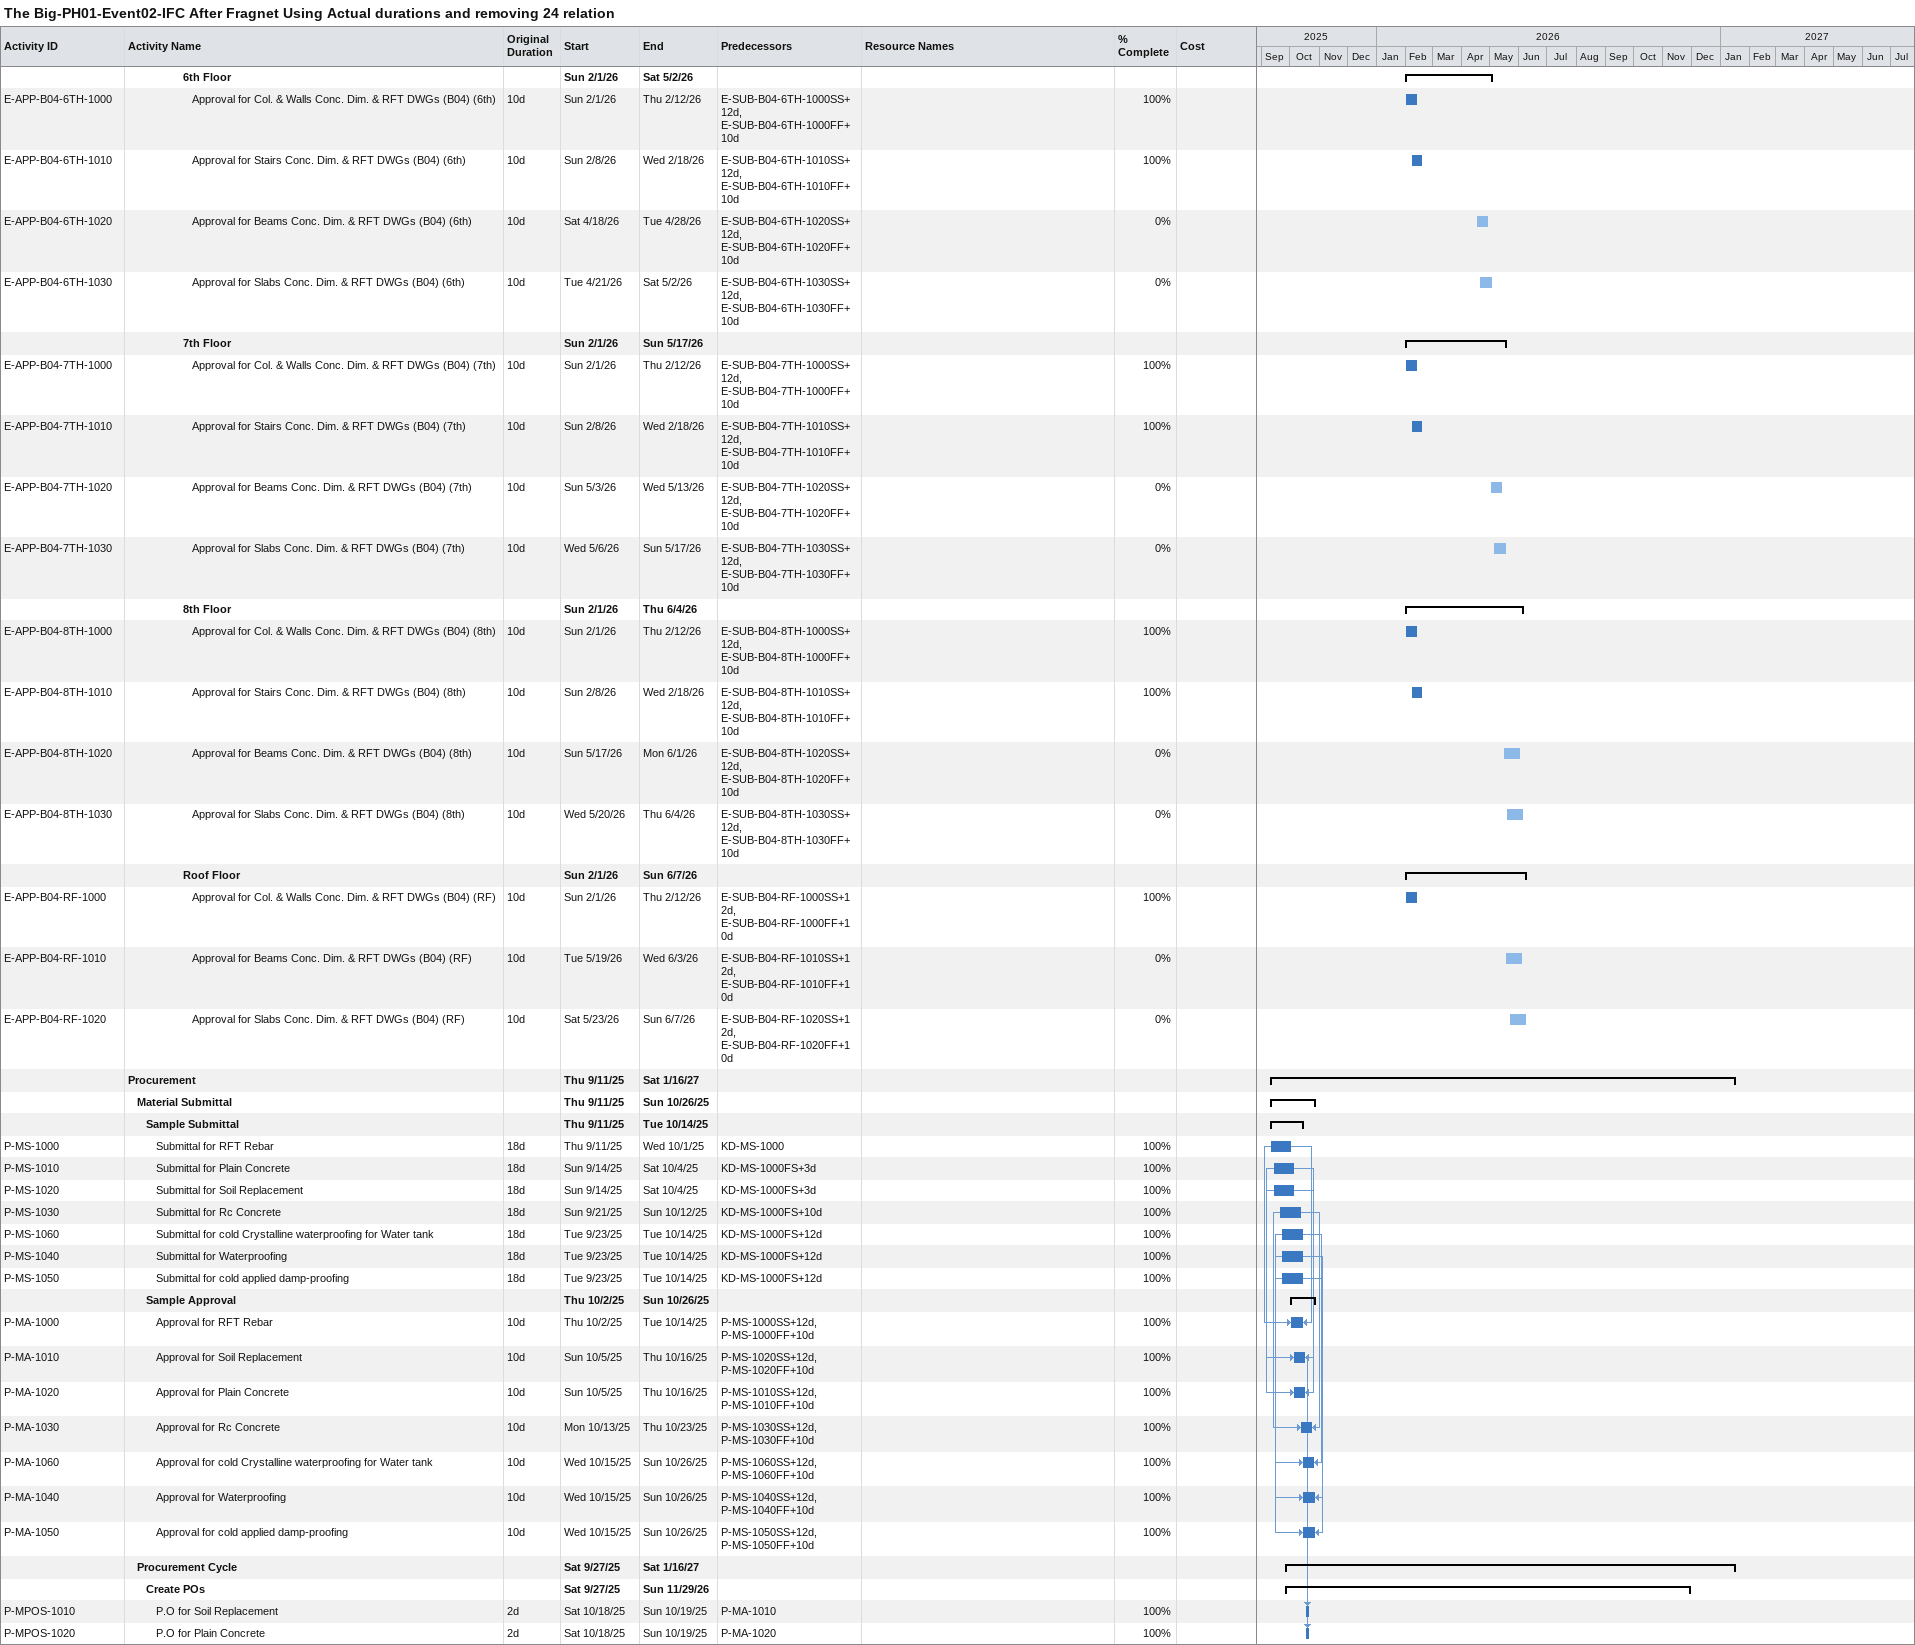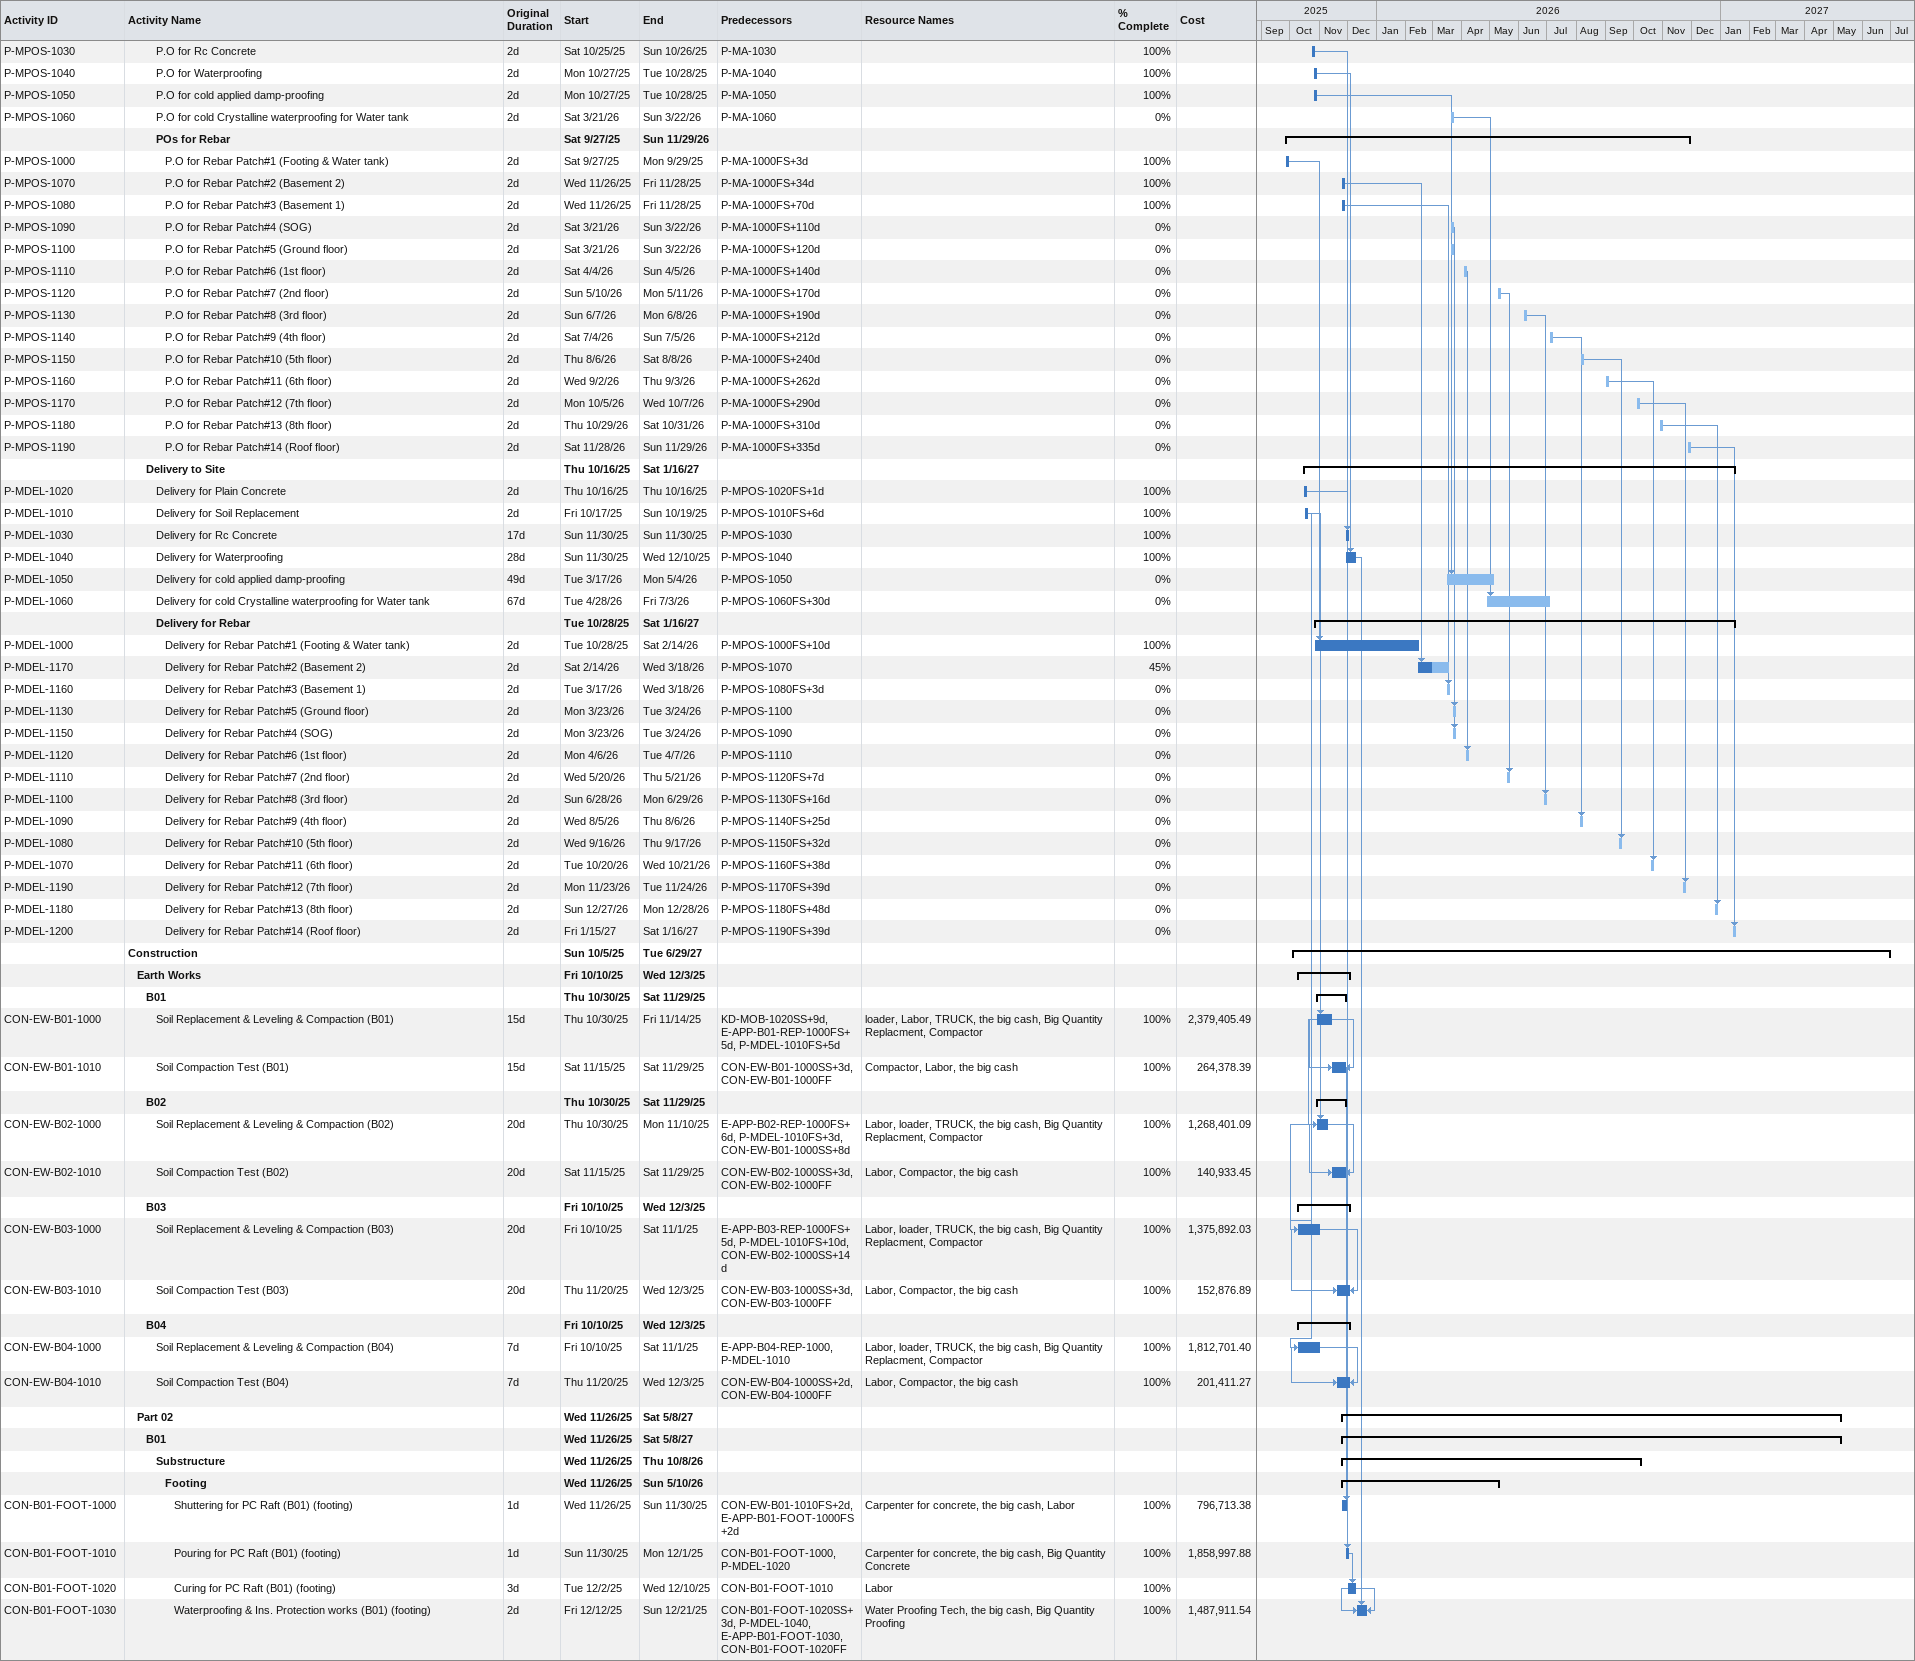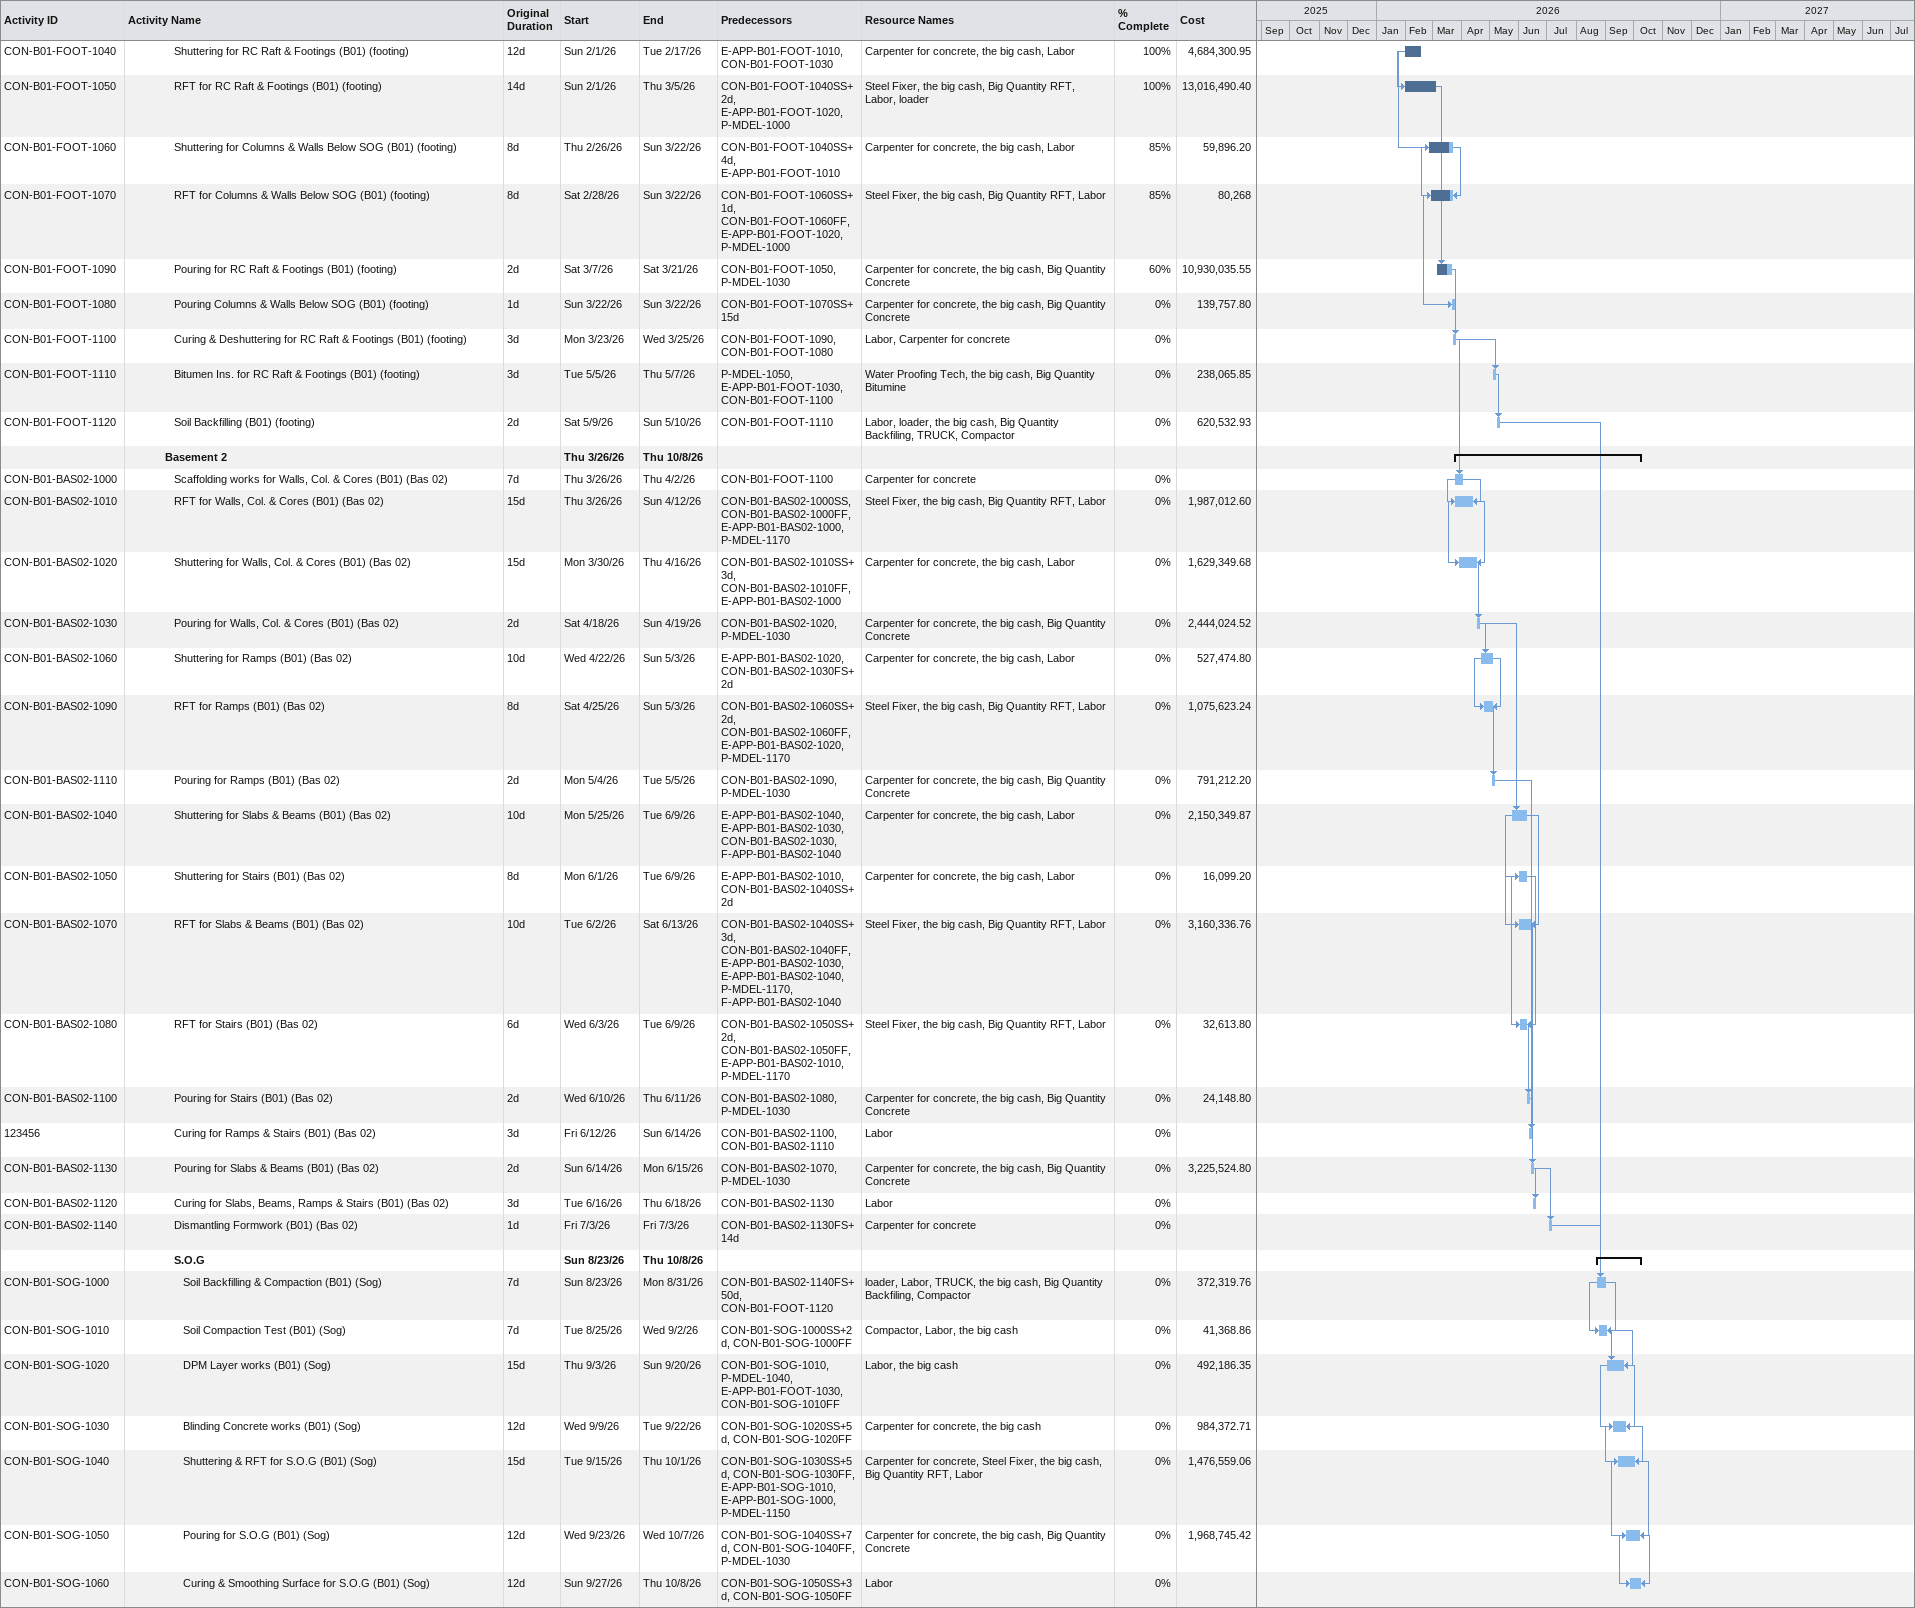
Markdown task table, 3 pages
The Big-PH01-Event02-IFC After Fragnet Using Actual durations and removing 24 relation

| ID | Level | Task | Original duration | Start | Finish | Predecessors | Resources | % complete | Cost |
|---|---|---|---|---|---|---|---|---|---|
|  | 7 | **6th Floor** |  | 2026-02-01 | 2026-05-02 |  |  |  |  |
| E-APP-B04-6TH-1000 | 8 | Approval for Col. & Walls Conc. Dim. & RFT DWGs (B04) (6th) | 10d | 2026-02-01 | 2026-02-12 | E-SUB-B04-6TH-1000SS+12d, E-SUB-B04-6TH-1000FF+10d |  | 100 |  |
| E-APP-B04-6TH-1010 | 8 | Approval for Stairs Conc. Dim. & RFT DWGs (B04) (6th) | 10d | 2026-02-08 | 2026-02-18 | E-SUB-B04-6TH-1010SS+12d, E-SUB-B04-6TH-1010FF+10d |  | 100 |  |
| E-APP-B04-6TH-1020 | 8 | Approval for Beams Conc. Dim. & RFT DWGs (B04) (6th) | 10d | 2026-04-18 | 2026-04-28 | E-SUB-B04-6TH-1020SS+12d, E-SUB-B04-6TH-1020FF+10d |  | 0 |  |
| E-APP-B04-6TH-1030 | 8 | Approval for Slabs Conc. Dim. & RFT DWGs (B04) (6th) | 10d | 2026-04-21 | 2026-05-02 | E-SUB-B04-6TH-1030SS+12d, E-SUB-B04-6TH-1030FF+10d |  | 0 |  |
|  | 7 | **7th Floor** |  | 2026-02-01 | 2026-05-17 |  |  |  |  |
| E-APP-B04-7TH-1000 | 8 | Approval for Col. & Walls Conc. Dim. & RFT DWGs (B04) (7th) | 10d | 2026-02-01 | 2026-02-12 | E-SUB-B04-7TH-1000SS+12d, E-SUB-B04-7TH-1000FF+10d |  | 100 |  |
| E-APP-B04-7TH-1010 | 8 | Approval for Stairs Conc. Dim. & RFT DWGs (B04) (7th) | 10d | 2026-02-08 | 2026-02-18 | E-SUB-B04-7TH-1010SS+12d, E-SUB-B04-7TH-1010FF+10d |  | 100 |  |
| E-APP-B04-7TH-1020 | 8 | Approval for Beams Conc. Dim. & RFT DWGs (B04) (7th) | 10d | 2026-05-03 | 2026-05-13 | E-SUB-B04-7TH-1020SS+12d, E-SUB-B04-7TH-1020FF+10d |  | 0 |  |
| E-APP-B04-7TH-1030 | 8 | Approval for Slabs Conc. Dim. & RFT DWGs (B04) (7th) | 10d | 2026-05-06 | 2026-05-17 | E-SUB-B04-7TH-1030SS+12d, E-SUB-B04-7TH-1030FF+10d |  | 0 |  |
|  | 7 | **8th Floor** |  | 2026-02-01 | 2026-06-04 |  |  |  |  |
| E-APP-B04-8TH-1000 | 8 | Approval for Col. & Walls Conc. Dim. & RFT DWGs (B04) (8th) | 10d | 2026-02-01 | 2026-02-12 | E-SUB-B04-8TH-1000SS+12d, E-SUB-B04-8TH-1000FF+10d |  | 100 |  |
| E-APP-B04-8TH-1010 | 8 | Approval for Stairs Conc. Dim. & RFT DWGs (B04) (8th) | 10d | 2026-02-08 | 2026-02-18 | E-SUB-B04-8TH-1010SS+12d, E-SUB-B04-8TH-1010FF+10d |  | 100 |  |
| E-APP-B04-8TH-1020 | 8 | Approval for Beams Conc. Dim. & RFT DWGs (B04) (8th) | 10d | 2026-05-17 | 2026-06-01 | E-SUB-B04-8TH-1020SS+12d, E-SUB-B04-8TH-1020FF+10d |  | 0 |  |
| E-APP-B04-8TH-1030 | 8 | Approval for Slabs Conc. Dim. & RFT DWGs (B04) (8th) | 10d | 2026-05-20 | 2026-06-04 | E-SUB-B04-8TH-1030SS+12d, E-SUB-B04-8TH-1030FF+10d |  | 0 |  |
|  | 7 | **Roof Floor** |  | 2026-02-01 | 2026-06-07 |  |  |  |  |
| E-APP-B04-RF-1000 | 8 | Approval for Col. & Walls Conc. Dim. & RFT DWGs (B04) (RF) | 10d | 2026-02-01 | 2026-02-12 | E-SUB-B04-RF-1000SS+12d, E-SUB-B04-RF-1000FF+10d |  | 100 |  |
| E-APP-B04-RF-1010 | 8 | Approval for Beams Conc. Dim. & RFT DWGs (B04) (RF) | 10d | 2026-05-19 | 2026-06-03 | E-SUB-B04-RF-1010SS+12d, E-SUB-B04-RF-1010FF+10d |  | 0 |  |
| E-APP-B04-RF-1020 | 8 | Approval for Slabs Conc. Dim. & RFT DWGs (B04) (RF) | 10d | 2026-05-23 | 2026-06-07 | E-SUB-B04-RF-1020SS+12d, E-SUB-B04-RF-1020FF+10d |  | 0 |  |
|  | 1 | **Procurement** |  | 2025-09-11 | 2027-01-16 |  |  |  |  |
|  | 2 | **Material Submittal** |  | 2025-09-11 | 2025-10-26 |  |  |  |  |
|  | 3 | **Sample Submittal** |  | 2025-09-11 | 2025-10-14 |  |  |  |  |
| P-MS-1000 | 4 | Submittal for RFT Rebar | 18d | 2025-09-11 | 2025-10-01 | KD-MS-1000 |  | 100 |  |
| P-MS-1010 | 4 | Submittal for Plain Concrete | 18d | 2025-09-14 | 2025-10-04 | KD-MS-1000FS+3d |  | 100 |  |
| P-MS-1020 | 4 | Submittal for Soil Replacement | 18d | 2025-09-14 | 2025-10-04 | KD-MS-1000FS+3d |  | 100 |  |
| P-MS-1030 | 4 | Submittal for Rc Concrete | 18d | 2025-09-21 | 2025-10-12 | KD-MS-1000FS+10d |  | 100 |  |
| P-MS-1060 | 4 | Submittal for cold Crystalline waterproofing for Water tank | 18d | 2025-09-23 | 2025-10-14 | KD-MS-1000FS+12d |  | 100 |  |
| P-MS-1040 | 4 | Submittal for Waterproofing | 18d | 2025-09-23 | 2025-10-14 | KD-MS-1000FS+12d |  | 100 |  |
| P-MS-1050 | 4 | Submittal for cold applied damp-proofing | 18d | 2025-09-23 | 2025-10-14 | KD-MS-1000FS+12d |  | 100 |  |
|  | 3 | **Sample Approval** |  | 2025-10-02 | 2025-10-26 |  |  |  |  |
| P-MA-1000 | 4 | Approval for RFT Rebar | 10d | 2025-10-02 | 2025-10-14 | P-MS-1000SS+12d, P-MS-1000FF+10d |  | 100 |  |
| P-MA-1010 | 4 | Approval for Soil Replacement | 10d | 2025-10-05 | 2025-10-16 | P-MS-1020SS+12d, P-MS-1020FF+10d |  | 100 |  |
| P-MA-1020 | 4 | Approval for Plain Concrete | 10d | 2025-10-05 | 2025-10-16 | P-MS-1010SS+12d, P-MS-1010FF+10d |  | 100 |  |
| P-MA-1030 | 4 | Approval for Rc Concrete | 10d | 2025-10-13 | 2025-10-23 | P-MS-1030SS+12d, P-MS-1030FF+10d |  | 100 |  |
| P-MA-1060 | 4 | Approval for cold Crystalline waterproofing for Water tank | 10d | 2025-10-15 | 2025-10-26 | P-MS-1060SS+12d, P-MS-1060FF+10d |  | 100 |  |
| P-MA-1040 | 4 | Approval for Waterproofing | 10d | 2025-10-15 | 2025-10-26 | P-MS-1040SS+12d, P-MS-1040FF+10d |  | 100 |  |
| P-MA-1050 | 4 | Approval for cold applied damp-proofing | 10d | 2025-10-15 | 2025-10-26 | P-MS-1050SS+12d, P-MS-1050FF+10d |  | 100 |  |
|  | 2 | **Procurement Cycle** |  | 2025-09-27 | 2027-01-16 |  |  |  |  |
|  | 3 | **Create POs** |  | 2025-09-27 | 2026-11-29 |  |  |  |  |
| P-MPOS-1010 | 4 | P.O for Soil Replacement | 2d | 2025-10-18 | 2025-10-19 | P-MA-1010 |  | 100 |  |
| P-MPOS-1020 | 4 | P.O for Plain Concrete | 2d | 2025-10-18 | 2025-10-19 | P-MA-1020 |  | 100 |  |
| P-MPOS-1030 | 4 | P.O for Rc Concrete | 2d | 2025-10-25 | 2025-10-26 | P-MA-1030 |  | 100 |  |
| P-MPOS-1040 | 4 | P.O for Waterproofing | 2d | 2025-10-27 | 2025-10-28 | P-MA-1040 |  | 100 |  |
| P-MPOS-1050 | 4 | P.O for cold applied damp-proofing | 2d | 2025-10-27 | 2025-10-28 | P-MA-1050 |  | 100 |  |
| P-MPOS-1060 | 4 | P.O for cold Crystalline waterproofing for Water tank | 2d | 2026-03-21 | 2026-03-22 | P-MA-1060 |  | 0 |  |
|  | 4 | **POs for Rebar** |  | 2025-09-27 | 2026-11-29 |  |  |  |  |
| P-MPOS-1000 | 5 | P.O for Rebar Patch#1 (Footing & Water tank) | 2d | 2025-09-27 | 2025-09-29 | P-MA-1000FS+3d |  | 100 |  |
| P-MPOS-1070 | 5 | P.O for Rebar Patch#2 (Basement 2) | 2d | 2025-11-26 | 2025-11-28 | P-MA-1000FS+34d |  | 100 |  |
| P-MPOS-1080 | 5 | P.O for Rebar Patch#3 (Basement 1) | 2d | 2025-11-26 | 2025-11-28 | P-MA-1000FS+70d |  | 100 |  |
| P-MPOS-1090 | 5 | P.O for Rebar Patch#4 (SOG) | 2d | 2026-03-21 | 2026-03-22 | P-MA-1000FS+110d |  | 0 |  |
| P-MPOS-1100 | 5 | P.O for Rebar Patch#5 (Ground floor) | 2d | 2026-03-21 | 2026-03-22 | P-MA-1000FS+120d |  | 0 |  |
| P-MPOS-1110 | 5 | P.O for Rebar Patch#6 (1st floor) | 2d | 2026-04-04 | 2026-04-05 | P-MA-1000FS+140d |  | 0 |  |
| P-MPOS-1120 | 5 | P.O for Rebar Patch#7 (2nd floor) | 2d | 2026-05-10 | 2026-05-11 | P-MA-1000FS+170d |  | 0 |  |
| P-MPOS-1130 | 5 | P.O for Rebar Patch#8 (3rd floor) | 2d | 2026-06-07 | 2026-06-08 | P-MA-1000FS+190d |  | 0 |  |
| P-MPOS-1140 | 5 | P.O for Rebar Patch#9 (4th floor) | 2d | 2026-07-04 | 2026-07-05 | P-MA-1000FS+212d |  | 0 |  |
| P-MPOS-1150 | 5 | P.O for Rebar Patch#10 (5th floor) | 2d | 2026-08-06 | 2026-08-08 | P-MA-1000FS+240d |  | 0 |  |
| P-MPOS-1160 | 5 | P.O for Rebar Patch#11 (6th floor) | 2d | 2026-09-02 | 2026-09-03 | P-MA-1000FS+262d |  | 0 |  |
| P-MPOS-1170 | 5 | P.O for Rebar Patch#12 (7th floor) | 2d | 2026-10-05 | 2026-10-07 | P-MA-1000FS+290d |  | 0 |  |
| P-MPOS-1180 | 5 | P.O for Rebar Patch#13 (8th floor) | 2d | 2026-10-29 | 2026-10-31 | P-MA-1000FS+310d |  | 0 |  |
| P-MPOS-1190 | 5 | P.O for Rebar Patch#14 (Roof floor) | 2d | 2026-11-28 | 2026-11-29 | P-MA-1000FS+335d |  | 0 |  |
|  | 3 | **Delivery to Site** |  | 2025-10-16 | 2027-01-16 |  |  |  |  |
| P-MDEL-1020 | 4 | Delivery for Plain Concrete | 2d | 2025-10-16 | 2025-10-16 | P-MPOS-1020FS+1d |  | 100 |  |
| P-MDEL-1010 | 4 | Delivery for Soil Replacement | 2d | 2025-10-17 | 2025-10-19 | P-MPOS-1010FS+6d |  | 100 |  |
| P-MDEL-1030 | 4 | Delivery for Rc Concrete | 17d | 2025-11-30 | 2025-11-30 | P-MPOS-1030 |  | 100 |  |
| P-MDEL-1040 | 4 | Delivery for Waterproofing | 28d | 2025-11-30 | 2025-12-10 | P-MPOS-1040 |  | 100 |  |
| P-MDEL-1050 | 4 | Delivery for cold applied damp-proofing | 49d | 2026-03-17 | 2026-05-04 | P-MPOS-1050 |  | 0 |  |
| P-MDEL-1060 | 4 | Delivery for cold Crystalline waterproofing for Water tank | 67d | 2026-04-28 | 2026-07-03 | P-MPOS-1060FS+30d |  | 0 |  |
|  | 4 | **Delivery for Rebar** |  | 2025-10-28 | 2027-01-16 |  |  |  |  |
| P-MDEL-1000 | 5 | Delivery for Rebar Patch#1 (Footing & Water tank) | 2d | 2025-10-28 | 2026-02-14 | P-MPOS-1000FS+10d |  | 100 |  |
| P-MDEL-1170 | 5 | Delivery for Rebar Patch#2 (Basement 2) | 2d | 2026-02-14 | 2026-03-18 | P-MPOS-1070 |  | 45 |  |
| P-MDEL-1160 | 5 | Delivery for Rebar Patch#3 (Basement 1) | 2d | 2026-03-17 | 2026-03-18 | P-MPOS-1080FS+3d |  | 0 |  |
| P-MDEL-1130 | 5 | Delivery for Rebar Patch#5 (Ground floor) | 2d | 2026-03-23 | 2026-03-24 | P-MPOS-1100 |  | 0 |  |
| P-MDEL-1150 | 5 | Delivery for Rebar Patch#4 (SOG) | 2d | 2026-03-23 | 2026-03-24 | P-MPOS-1090 |  | 0 |  |
| P-MDEL-1120 | 5 | Delivery for Rebar Patch#6 (1st floor) | 2d | 2026-04-06 | 2026-04-07 | P-MPOS-1110 |  | 0 |  |
| P-MDEL-1110 | 5 | Delivery for Rebar Patch#7 (2nd floor) | 2d | 2026-05-20 | 2026-05-21 | P-MPOS-1120FS+7d |  | 0 |  |
| P-MDEL-1100 | 5 | Delivery for Rebar Patch#8 (3rd floor) | 2d | 2026-06-28 | 2026-06-29 | P-MPOS-1130FS+16d |  | 0 |  |
| P-MDEL-1090 | 5 | Delivery for Rebar Patch#9 (4th floor) | 2d | 2026-08-05 | 2026-08-06 | P-MPOS-1140FS+25d |  | 0 |  |
| P-MDEL-1080 | 5 | Delivery for Rebar Patch#10 (5th floor) | 2d | 2026-09-16 | 2026-09-17 | P-MPOS-1150FS+32d |  | 0 |  |
| P-MDEL-1070 | 5 | Delivery for Rebar Patch#11 (6th floor) | 2d | 2026-10-20 | 2026-10-21 | P-MPOS-1160FS+38d |  | 0 |  |
| P-MDEL-1190 | 5 | Delivery for Rebar Patch#12 (7th floor) | 2d | 2026-11-23 | 2026-11-24 | P-MPOS-1170FS+39d |  | 0 |  |
| P-MDEL-1180 | 5 | Delivery for Rebar Patch#13 (8th floor) | 2d | 2026-12-27 | 2026-12-28 | P-MPOS-1180FS+48d |  | 0 |  |
| P-MDEL-1200 | 5 | Delivery for Rebar Patch#14 (Roof floor) | 2d | 2027-01-15 | 2027-01-16 | P-MPOS-1190FS+39d |  | 0 |  |
|  | 1 | **Construction** |  | 2025-10-05 | 2027-06-29 |  |  |  |  |
|  | 2 | **Earth Works** |  | 2025-10-10 | 2025-12-03 |  |  |  |  |
|  | 3 | **B01** |  | 2025-10-30 | 2025-11-29 |  |  |  |  |
| CON-EW-B01-1000 | 4 | Soil Replacement & Leveling & Compaction (B01) | 15d | 2025-10-30 | 2025-11-14 | KD-MOB-1020SS+9d, E-APP-B01-REP-1000FS+5d, P-MDEL-1010FS+5d | loader, Labor, TRUCK, the big cash, Big Quantity Replacment, Compactor | 100 | 2379405.49 |
| CON-EW-B01-1010 | 4 | Soil Compaction Test (B01) | 15d | 2025-11-15 | 2025-11-29 | CON-EW-B01-1000SS+3d, CON-EW-B01-1000FF | Compactor, Labor, the big cash | 100 | 264378.39 |
|  | 3 | **B02** |  | 2025-10-30 | 2025-11-29 |  |  |  |  |
| CON-EW-B02-1000 | 4 | Soil Replacement & Leveling & Compaction (B02) | 20d | 2025-10-30 | 2025-11-10 | E-APP-B02-REP-1000FS+6d, P-MDEL-1010FS+3d, CON-EW-B01-1000SS+8d | Labor, loader, TRUCK, the big cash, Big Quantity Replacment, Compactor | 100 | 1268401.09 |
| CON-EW-B02-1010 | 4 | Soil Compaction Test (B02) | 20d | 2025-11-15 | 2025-11-29 | CON-EW-B02-1000SS+3d, CON-EW-B02-1000FF | Labor, Compactor, the big cash | 100 | 140933.45 |
|  | 3 | **B03** |  | 2025-10-10 | 2025-12-03 |  |  |  |  |
| CON-EW-B03-1000 | 4 | Soil Replacement & Leveling & Compaction (B03) | 20d | 2025-10-10 | 2025-11-01 | E-APP-B03-REP-1000FS+5d, P-MDEL-1010FS+10d, CON-EW-B02-1000SS+14d | Labor, loader, TRUCK, the big cash, Big Quantity Replacment, Compactor | 100 | 1375892.03 |
| CON-EW-B03-1010 | 4 | Soil Compaction Test (B03) | 20d | 2025-11-20 | 2025-12-03 | CON-EW-B03-1000SS+3d, CON-EW-B03-1000FF | Labor, Compactor, the big cash | 100 | 152876.89 |
|  | 3 | **B04** |  | 2025-10-10 | 2025-12-03 |  |  |  |  |
| CON-EW-B04-1000 | 4 | Soil Replacement & Leveling & Compaction (B04) | 7d | 2025-10-10 | 2025-11-01 | E-APP-B04-REP-1000, P-MDEL-1010 | Labor, loader, TRUCK, the big cash, Big Quantity Replacment, Compactor | 100 | 1812701.40 |
| CON-EW-B04-1010 | 4 | Soil Compaction Test (B04) | 7d | 2025-11-20 | 2025-12-03 | CON-EW-B04-1000SS+2d, CON-EW-B04-1000FF | Labor, Compactor, the big cash | 100 | 201411.27 |
|  | 2 | **Part 02** |  | 2025-11-26 | 2027-05-08 |  |  |  |  |
|  | 3 | **B01** |  | 2025-11-26 | 2027-05-08 |  |  |  |  |
|  | 4 | **Substructure** |  | 2025-11-26 | 2026-10-08 |  |  |  |  |
|  | 5 | **Footing** |  | 2025-11-26 | 2026-05-10 |  |  |  |  |
| CON-B01-FOOT-1000 | 6 | Shuttering for PC Raft (B01) (footing) | 1d | 2025-11-26 | 2025-11-30 | CON-EW-B01-1010FS+2d, E-APP-B01-FOOT-1000FS+2d | Carpenter for concrete, the big cash, Labor | 100 | 796713.38 |
| CON-B01-FOOT-1010 | 6 | Pouring for PC Raft (B01) (footing) | 1d | 2025-11-30 | 2025-12-01 | CON-B01-FOOT-1000, P-MDEL-1020 | Carpenter for concrete, the big cash, Big Quantity Concrete | 100 | 1858997.88 |
| CON-B01-FOOT-1020 | 6 | Curing for PC Raft (B01) (footing) | 3d | 2025-12-02 | 2025-12-10 | CON-B01-FOOT-1010 | Labor | 100 |  |
| CON-B01-FOOT-1030 | 6 | Waterproofing & Ins. Protection works (B01) (footing) | 2d | 2025-12-12 | 2025-12-21 | CON-B01-FOOT-1020SS+3d, P-MDEL-1040, E-APP-B01-FOOT-1030, CON-B01-FOOT-1020FF | Water Proofing Tech, the big cash, Big Quantity Proofing | 100 | 1487911.54 |
| CON-B01-FOOT-1040 | 6 | Shuttering for RC Raft & Footings (B01) (footing) | 12d | 2026-02-01 | 2026-02-17 | E-APP-B01-FOOT-1010, CON-B01-FOOT-1030 | Carpenter for concrete, the big cash, Labor | 100 | 4684300.95 |
| CON-B01-FOOT-1050 | 6 | RFT for RC Raft & Footings (B01) (footing) | 14d | 2026-02-01 | 2026-03-05 | CON-B01-FOOT-1040SS+2d, E-APP-B01-FOOT-1020, P-MDEL-1000 | Steel Fixer, the big cash, Big Quantity RFT, Labor, loader | 100 | 13016490.40 |
| CON-B01-FOOT-1060 | 6 | Shuttering for Columns & Walls Below SOG (B01) (footing) | 8d | 2026-02-26 | 2026-03-22 | CON-B01-FOOT-1040SS+4d, E-APP-B01-FOOT-1010 | Carpenter for concrete, the big cash, Labor | 85 | 59896.20 |
| CON-B01-FOOT-1070 | 6 | RFT for Columns & Walls Below SOG (B01) (footing) | 8d | 2026-02-28 | 2026-03-22 | CON-B01-FOOT-1060SS+1d, CON-B01-FOOT-1060FF, E-APP-B01-FOOT-1020, P-MDEL-1000 | Steel Fixer, the big cash, Big Quantity RFT, Labor | 85 | 80268 |
| CON-B01-FOOT-1090 | 6 | Pouring for RC Raft & Footings (B01) (footing) | 2d | 2026-03-07 | 2026-03-21 | CON-B01-FOOT-1050, P-MDEL-1030 | Carpenter for concrete, the big cash, Big Quantity Concrete | 60 | 10930035.55 |
| CON-B01-FOOT-1080 | 6 | Pouring Columns & Walls Below SOG (B01) (footing) | 1d | 2026-03-22 | 2026-03-22 | CON-B01-FOOT-1070SS+15d | Carpenter for concrete, the big cash, Big Quantity Concrete | 0 | 139757.80 |
| CON-B01-FOOT-1100 | 6 | Curing & Deshuttering for RC Raft & Footings (B01) (footing) | 3d | 2026-03-23 | 2026-03-25 | CON-B01-FOOT-1090, CON-B01-FOOT-1080 | Labor, Carpenter for concrete | 0 |  |
| CON-B01-FOOT-1110 | 6 | Bitumen Ins. for RC Raft & Footings (B01) (footing) | 3d | 2026-05-05 | 2026-05-07 | P-MDEL-1050, E-APP-B01-FOOT-1030, CON-B01-FOOT-1100 | Water Proofing Tech, the big cash, Big Quantity Bitumine | 0 | 238065.85 |
| CON-B01-FOOT-1120 | 6 | Soil Backfilling (B01) (footing) | 2d | 2026-05-09 | 2026-05-10 | CON-B01-FOOT-1110 | Labor, loader, the big cash, Big Quantity Backfiling, TRUCK, Compactor | 0 | 620532.93 |
|  | 5 | **Basement 2** |  | 2026-03-26 | 2026-10-08 |  |  |  |  |
| CON-B01-BAS02-1000 | 6 | Scaffolding works for Walls, Col. & Cores (B01) (Bas 02) | 7d | 2026-03-26 | 2026-04-02 | CON-B01-FOOT-1100 | Carpenter for concrete | 0 |  |
| CON-B01-BAS02-1010 | 6 | RFT for Walls, Col. & Cores (B01) (Bas 02) | 15d | 2026-03-26 | 2026-04-12 | CON-B01-BAS02-1000SS, CON-B01-BAS02-1000FF, E-APP-B01-BAS02-1000, P-MDEL-1170 | Steel Fixer, the big cash, Big Quantity RFT, Labor | 0 | 1987012.60 |
| CON-B01-BAS02-1020 | 6 | Shuttering for Walls, Col. & Cores (B01) (Bas 02) | 15d | 2026-03-30 | 2026-04-16 | CON-B01-BAS02-1010SS+3d, CON-B01-BAS02-1010FF, E-APP-B01-BAS02-1000 | Carpenter for concrete, the big cash, Labor | 0 | 1629349.68 |
| CON-B01-BAS02-1030 | 6 | Pouring for Walls, Col. & Cores (B01) (Bas 02) | 2d | 2026-04-18 | 2026-04-19 | CON-B01-BAS02-1020, P-MDEL-1030 | Carpenter for concrete, the big cash, Big Quantity Concrete | 0 | 2444024.52 |
| CON-B01-BAS02-1060 | 6 | Shuttering for Ramps (B01) (Bas 02) | 10d | 2026-04-22 | 2026-05-03 | E-APP-B01-BAS02-1020, CON-B01-BAS02-1030FS+2d | Carpenter for concrete, the big cash, Labor | 0 | 527474.80 |
| CON-B01-BAS02-1090 | 6 | RFT for Ramps (B01) (Bas 02) | 8d | 2026-04-25 | 2026-05-03 | CON-B01-BAS02-1060SS+2d, CON-B01-BAS02-1060FF, E-APP-B01-BAS02-1020, P-MDEL-1170 | Steel Fixer, the big cash, Big Quantity RFT, Labor | 0 | 1075623.24 |
| CON-B01-BAS02-1110 | 6 | Pouring for Ramps (B01) (Bas 02) | 2d | 2026-05-04 | 2026-05-05 | CON-B01-BAS02-1090, P-MDEL-1030 | Carpenter for concrete, the big cash, Big Quantity Concrete | 0 | 791212.20 |
| CON-B01-BAS02-1040 | 6 | Shuttering for Slabs & Beams (B01) (Bas 02) | 10d | 2026-05-25 | 2026-06-09 | E-APP-B01-BAS02-1040, E-APP-B01-BAS02-1030, CON-B01-BAS02-1030, F-APP-B01-BAS02-1040 | Carpenter for concrete, the big cash, Labor | 0 | 2150349.87 |
| CON-B01-BAS02-1050 | 6 | Shuttering for Stairs (B01) (Bas 02) | 8d | 2026-06-01 | 2026-06-09 | E-APP-B01-BAS02-1010, CON-B01-BAS02-1040SS+2d | Carpenter for concrete, the big cash, Labor | 0 | 16099.20 |
| CON-B01-BAS02-1070 | 6 | RFT for Slabs & Beams (B01) (Bas 02) | 10d | 2026-06-02 | 2026-06-13 | CON-B01-BAS02-1040SS+3d, CON-B01-BAS02-1040FF, E-APP-B01-BAS02-1030, E-APP-B01-BAS02-1040, P-MDEL-1170, F-APP-B01-BAS02-1040 | Steel Fixer, the big cash, Big Quantity RFT, Labor | 0 | 3160336.76 |
| CON-B01-BAS02-1080 | 6 | RFT for Stairs (B01) (Bas 02) | 6d | 2026-06-03 | 2026-06-09 | CON-B01-BAS02-1050SS+2d, CON-B01-BAS02-1050FF, E-APP-B01-BAS02-1010, P-MDEL-1170 | Steel Fixer, the big cash, Big Quantity RFT, Labor | 0 | 32613.80 |
| CON-B01-BAS02-1100 | 6 | Pouring for Stairs (B01) (Bas 02) | 2d | 2026-06-10 | 2026-06-11 | CON-B01-BAS02-1080, P-MDEL-1030 | Carpenter for concrete, the big cash, Big Quantity Concrete | 0 | 24148.80 |
| 123456 | 6 | Curing for Ramps & Stairs (B01) (Bas 02) | 3d | 2026-06-12 | 2026-06-14 | CON-B01-BAS02-1100, CON-B01-BAS02-1110 | Labor | 0 |  |
| CON-B01-BAS02-1130 | 6 | Pouring for Slabs & Beams (B01) (Bas 02) | 2d | 2026-06-14 | 2026-06-15 | CON-B01-BAS02-1070, P-MDEL-1030 | Carpenter for concrete, the big cash, Big Quantity Concrete | 0 | 3225524.80 |
| CON-B01-BAS02-1120 | 6 | Curing for Slabs, Beams, Ramps & Stairs (B01) (Bas 02) | 3d | 2026-06-16 | 2026-06-18 | CON-B01-BAS02-1130 | Labor | 0 |  |
| CON-B01-BAS02-1140 | 6 | Dismantling Formwork (B01) (Bas 02) | 1d | 2026-07-03 | 2026-07-03 | CON-B01-BAS02-1130FS+14d | Carpenter for concrete | 0 |  |
|  | 6 | **S.O.G** |  | 2026-08-23 | 2026-10-08 |  |  |  |  |
| CON-B01-SOG-1000 | 7 | Soil Backfilling & Compaction (B01) (Sog) | 7d | 2026-08-23 | 2026-08-31 | CON-B01-BAS02-1140FS+50d, CON-B01-FOOT-1120 | loader, Labor, TRUCK, the big cash, Big Quantity Backfiling, Compactor | 0 | 372319.76 |
| CON-B01-SOG-1010 | 7 | Soil Compaction Test (B01) (Sog) | 7d | 2026-08-25 | 2026-09-02 | CON-B01-SOG-1000SS+2d, CON-B01-SOG-1000FF | Compactor, Labor, the big cash | 0 | 41368.86 |
| CON-B01-SOG-1020 | 7 | DPM Layer works (B01) (Sog) | 15d | 2026-09-03 | 2026-09-20 | CON-B01-SOG-1010, P-MDEL-1040, E-APP-B01-FOOT-1030, CON-B01-SOG-1010FF | Labor, the big cash | 0 | 492186.35 |
| CON-B01-SOG-1030 | 7 | Blinding Concrete works (B01) (Sog) | 12d | 2026-09-09 | 2026-09-22 | CON-B01-SOG-1020SS+5d, CON-B01-SOG-1020FF | Carpenter for concrete, the big cash | 0 | 984372.71 |
| CON-B01-SOG-1040 | 7 | Shuttering & RFT for S.O.G (B01) (Sog) | 15d | 2026-09-15 | 2026-10-01 | CON-B01-SOG-1030SS+5d, CON-B01-SOG-1030FF, E-APP-B01-SOG-1010, E-APP-B01-SOG-1000, P-MDEL-1150 | Carpenter for concrete, Steel Fixer, the big cash, Big Quantity RFT, Labor | 0 | 1476559.06 |
| CON-B01-SOG-1050 | 7 | Pouring for S.O.G (B01) (Sog) | 12d | 2026-09-23 | 2026-10-07 | CON-B01-SOG-1040SS+7d, CON-B01-SOG-1040FF, P-MDEL-1030 | Carpenter for concrete, the big cash, Big Quantity Concrete | 0 | 1968745.42 |
| CON-B01-SOG-1060 | 7 | Curing & Smoothing Surface for S.O.G (B01) (Sog) | 12d | 2026-09-27 | 2026-10-08 | CON-B01-SOG-1050SS+3d, CON-B01-SOG-1050FF | Labor | 0 |  |
